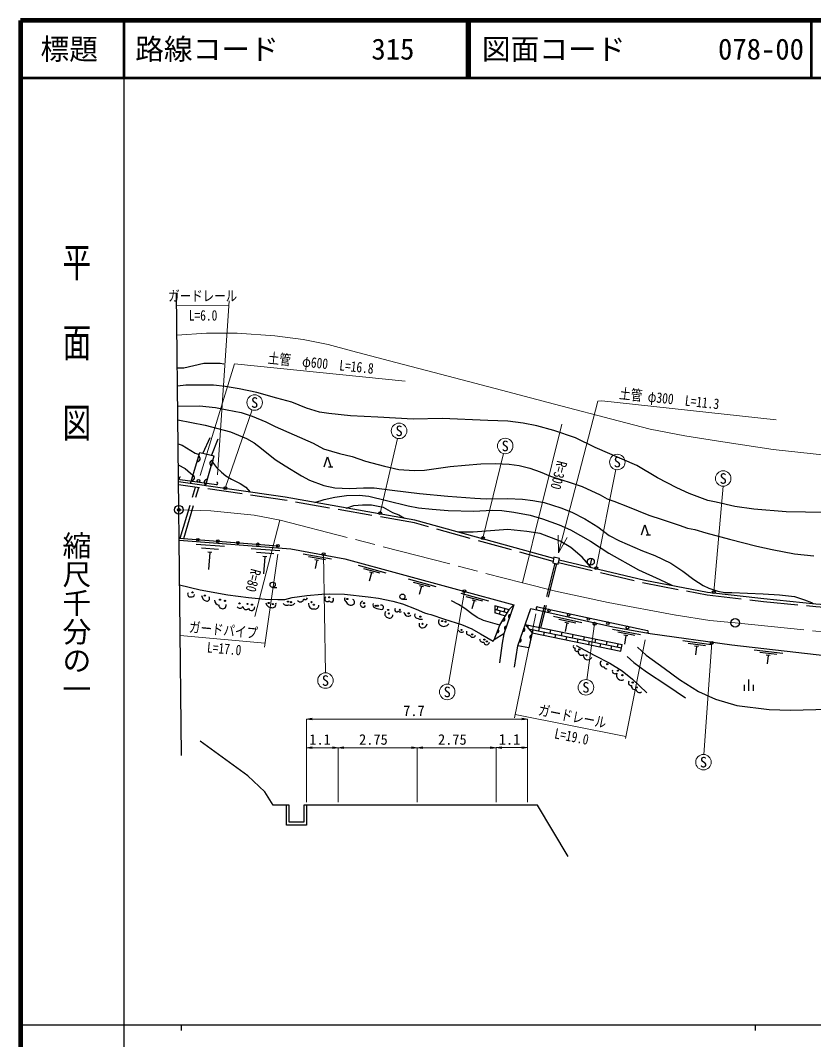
# Model space of a CAD drawing. Units: millimetres at full size, sheet at 1:1000, with parts at other scales. Extents: x 40000 to 680000, y 20000 to 380000.
# Drawn here: x 40000 to 178168, y 202409 to 380000 of the extents above; entities that cross this region are included whole.
import ezdxf
from ezdxf.enums import TextEntityAlignment as Align

# ---------------------------------------------------------------- set-up
doc = ezdxf.new("R2010")
doc.units = ezdxf.units.MM
doc.header["$LTSCALE"] = 1000
doc.header["$PDMODE"] = 32
doc.header["$PDSIZE"] = 500
doc.linetypes.add('CHAIN', pattern=[18.5, 12, -1.5, 3.5, -1.5])
doc.linetypes.add('DASHED', pattern=[7.5, 6, -1.5])
for name, color, linetype, lineweight in [('0_14', 7, 'Continuous', 13), ('M-BGD', 7, 'Continuous', 25), ('M-BMK', 2, 'CHAIN', 13), ('M-BMK-OTRS', 5, 'Continuous', 25), ('M-BMK-SRVR', 3, 'Continuous', 25), ('M-STR-HTXT', 7, 'Continuous', 13), ('M-STR-STRC', 7, 'Continuous', 25), ('M-TTL', 2, 'Continuous', 140), ('M-TTL-BAND', 7, 'Continuous', 25), ('M-TTL-LINE', 7, 'Continuous', 50)]:
    doc.layers.add(name, color=color, linetype=linetype, lineweight=lineweight)
doc.layers.add('M-OTRS', color=6, linetype='Continuous')
doc.layers.add('M-TTL-TXT', color=7, linetype='Continuous')
doc.styles.add('@ＭＳ ゴシック', font='')
doc.styles.add('ＭＳ ゴシック', font='')
doc.styles.get('@ＭＳ ゴシック').set_extended_font_data('@MS Gothic')
doc.styles.get('ＭＳ ゴシック').set_extended_font_data('MS Gothic')

# ---------------------------------------------------------------- blocks, each defined once
blk = doc.blocks.new('open_arrow')
at = {"color": 0, "linetype": 'Continuous', "lineweight": -2}
blk.add_lwpolyline([(7.5, 1.25), (0, 0), (7.5, -1.25)], dxfattribs=at)

msp = doc.modelspace()

# ---------------------------------------------------------------- linework, layer by layer
at = {"layer": '0_14'}
for p, q in [((133704, 287203), (133680, 290308)), ((133704, 287203), (134458, 290106)), ((135236, 289904), (133704, 287203))]:
    msp.add_line(p, q, dxfattribs=at)
at = {"layer": 'M-BGD'}
for p, q in [((72993, 307291), (71796, 304589)), ((74396, 307011), (73273, 304244)), ((69631, 299299), (71245, 304717)), ((71052, 304071), (70770, 303122)), ((71245, 304717), (73781, 304126)), ((72231, 298921), (73781, 304126)), ((73544, 303329), (73261, 302380)), ((93697, 302182), (94450, 302182)), ((70065, 300755), (69782, 299805)), ((67855, 299981), (74134, 299113)), ((72556, 300013), (72274, 299063)), ((67652, 289776), (84853, 288447)), ((148996, 290346), (149748, 290346)), ((75578, 288301), (70593, 288690)), ((74534, 287781), (71543, 288014)), ((85183, 287550), (80198, 287940)), ((73341, 287272), (72643, 287326)), ((72992, 287299), (72758, 284308)), ((84139, 287030), (81148, 287264)), ((82946, 286521), (82248, 286576)), ((82597, 286549), (82363, 283558)), ((94176, 286096), (89258, 286999)), ((93138, 285982), (90187, 286524)), ((91953, 285894), (91264, 286021)), ((91608, 285958), (91337, 284482)), ((139475, 286263), (139253, 285084)), ((103741, 283682), (98917, 284998)), ((102697, 283656), (99803, 284446)), ((101171, 283761), (100776, 282314)), ((101509, 283669), (100834, 283853)), ((112434, 281310), (107610, 282626)), ((83941, 281211), (84691, 281211)), ((111390, 281284), (108496, 282074)), ((109864, 281390), (109469, 279942)), ((110202, 281297), (109526, 281482)), ((106540, 279138), (107290, 279138)), ((121594, 278811), (116770, 280127)), ((120550, 278785), (117656, 279574)), ((119024, 278890), (118629, 277443)), ((119362, 278798), (118686, 278982)), ((125122, 277274), (122626, 278003)), ((122626, 278003), (122643, 276748)), ((124801, 276743), (122634, 277376)), ((123159, 277848), (122991, 277272)), ((123567, 277104), (123399, 276528)), ((124359, 277497), (124191, 276921)), ((130085, 277822), (149233, 273701)), ((124480, 276212), (122643, 276748)), ((124294, 275905), (123970, 275369)), ((125149, 275857), (125353, 276448)), ((137768, 275035), (132886, 276116)), ((136727, 274958), (133797, 275606)), ((123229, 273877), (123003, 273294)), ((124445, 273815), (124649, 274407)), ((127732, 274138), (127529, 273546)), ((127937, 274733), (144827, 271239)), ((128419, 274635), (128337, 274237)), ((128527, 274000), (144705, 270651)), ((129277, 273845), (129155, 273257)), ((130377, 274230), (130256, 273642)), ((132336, 273824), (132214, 273237)), ((135539, 274914), (134855, 275065)), ((135197, 274989), (134873, 273525)), ((148040, 272959), (143120, 273850)), ((127094, 272278), (126890, 271687)), ((128918, 272275), (129044, 272888)), ((129122, 273264), (144583, 270064)), ((131235, 273440), (131113, 272852)), ((133194, 273034), (133072, 272447)), ((134294, 273419), (134173, 272831)), ((135152, 272629), (135030, 272041)), ((136253, 273013), (136131, 272426)), ((137111, 272223), (136989, 271636)), ((138211, 272608), (138090, 272021)), ((139069, 271818), (138947, 271230)), ((140170, 272203), (140048, 271615)), ((142128, 271797), (142007, 271210)), ((147003, 272842), (144051, 273377)), ((145818, 272752), (145129, 272877)), ((145473, 272814), (145206, 271338)), ((160342, 271183), (155390, 271871)), ((141027, 271412), (140906, 270825)), ((142986, 271007), (142864, 270419)), ((144087, 271392), (143965, 270804)), ((144583, 270064), (144827, 271239)), ((159310, 271024), (156339, 271436)), ((158130, 270885), (157437, 270981)), ((157783, 270933), (157577, 269447)), ((172804, 269678), (167836, 270243)), ((171776, 269493), (168796, 269832)), ((170600, 269325), (169904, 269404)), ((170252, 269365), (170083, 267874)), ((166909, 263161), (166909, 265153)), ((166109, 263161), (166109, 264206)), ((167709, 263161), (167709, 264206))]:
    msp.add_line(p, q, dxfattribs=at)
at = {"layer": 'M-BGD', "linetype": 'DASHED'}
for p, q in [((67834, 289762), (70487, 298669)), ((68446, 289715), (71087, 298582)), ((133068, 285418), (130321, 274240)), ((133360, 285347), (130615, 274179))]:
    msp.add_line(p, q, dxfattribs=at)
at = {"layer": 'M-BGD'}
for points in [[(67323, 319489), (68487, 319481), (71976, 320290), (74805, 320290), (75417, 320182)], [(183419, 294222), (173411, 294391), (167761, 294844), (164468, 295303), (161175, 296083), (159761, 296337), (156468, 297585), (154321, 298532), (150978, 300323), (147386, 302447), (140141, 305588), (136683, 307272), (132912, 308514), (129967, 309335), (127596, 309821), (124913, 310164), (121437, 310289), (113440, 310637), (108414, 310540), (102242, 310843), (97505, 311113), (93752, 311508), (92107, 311723), (89812, 312427), (87292, 313458), (84654, 314147), (81165, 315173), (78117, 315800), (75685, 316193), (73636, 316425), (70601, 316461), (68794, 316415), (67359, 316251)], [(67397, 312786), (71190, 312846), (73980, 312547), (76044, 312154), (78461, 311652), (80373, 311031), (82733, 310053), (84353, 309261), (91007, 306324), (92809, 305350), (95561, 304548), (97776, 303990), (100106, 303195), (103421, 302300), (105928, 301739), (108610, 301558), (110403, 301616), (114882, 302269), (117497, 302517), (120217, 302760), (122680, 302799), (125167, 302660), (126862, 302455), (128764, 301990), (130540, 301363), (132339, 300606), (135914, 299438), (137862, 298759), (140972, 297334), (142221, 296644), (143381, 296232), (145755, 295324), (149484, 293806), (151771, 293063), (154763, 292053), (156205, 291531), (157475, 291287), (159400, 290694), (163500, 289606), (168257, 288414), (170927, 287810), (174812, 287040), (178183, 286682)], [(67424, 310411), (72174, 309494), (76596, 308329), (79409, 307135), (80704, 306402), (82011, 305414), (84370, 303516), (86128, 302370), (88952, 300636), (90363, 299909), (92838, 298954), (94746, 298532), (97308, 298456), (99760, 298536), (101618, 298539), (104741, 298144), (109513, 297563), (114428, 297097), (119154, 296743), (121137, 296657), (124866, 296704), (127489, 296588), (129255, 296325), (131238, 296011), (134121, 295059), (136078, 294320), (138308, 293146), (140558, 291749), (142528, 290270), (144382, 289337), (148388, 287594), (150529, 286778), (153320, 285406), (155373, 284037), (157315, 282591), (158943, 281527), (159935, 281043), (161463, 280560), (162721, 280314), (163915, 280300), (169360, 280099), (172230, 279929), (174836, 279591), (176586, 279053), (177803, 278590), (178086, 278412)], [(67470, 306241), (68153, 305986), (70471, 304600), (71133, 304341)], [(92910, 302182), (93492, 303964), (94075, 302182)], [(67511, 302561), (68712, 301902), (69624, 301086), (70065, 300755)], [(73462, 303052), (74146, 302118), (75025, 301280), (75771, 300622), (76787, 300084), (78265, 299310), (79246, 298663), (80007, 297791)], [(132891, 286224), (108731, 292921), (86103, 296905), (67543, 299602)], [(91284, 295993), (92932, 296522), (94787, 296906), (96829, 297211), (98996, 297275), (100680, 297075), (103772, 296342), (107570, 295425), (109333, 295050), (111719, 294842), (114504, 294617), (118977, 294493), (122197, 294678), (123844, 294596), (125948, 294305), (128781, 293785), (130938, 293173), (133875, 292130), (135850, 291248), (139317, 289257), (142496, 287177), (147695, 284263), (151399, 282579), (153492, 281574)], [(96767, 295027), (98077, 295476), (99574, 295594), (101179, 295615), (103212, 295161), (104793, 294279), (105943, 293876), (106908, 293242)], [(139345, 284710), (137865, 286481), (135891, 288131), (134030, 289260), (130558, 290593), (128196, 290948), (124880, 291308), (118865, 290850), (116199, 290851)], [(148209, 290346), (148791, 292128), (149373, 290346)], [(67656, 289421), (87123, 287900), (96487, 286180), (125938, 278144)], [(133869, 286004), (148759, 282484), (159684, 280384), (169516, 279257), (178583, 278363), (187212, 277710), (196359, 277071), (199012, 277021), (207114, 276939), (214194, 277356), (237202, 279130), (252617, 280260)], [(67742, 281678), (71321, 280763), (76118, 279936), (79711, 279435), (82619, 279128), (84871, 279094), (86054, 279100), (87355, 279421), (89905, 279804), (92518, 280006), (93775, 280067), (96465, 280007), (100577, 279586), (102350, 279343), (104895, 278788), (106549, 278341), (108910, 277419), (110373, 276776), (110959, 276624), (111478, 276488), (113852, 275684), (116858, 274737), (118631, 273956), (120135, 273138), (122341, 271844), (122538, 272089)], [(123513, 274614), (120667, 275412), (119584, 275934), (118615, 276612), (117644, 277343), (117067, 277778), (116338, 278224), (115101, 278880)], [(124203, 273113), (122538, 272089), (123513, 274614), (125194, 277394), (125938, 278144)], [(125938, 278144), (124203, 273113), (123907, 271474), (123473, 268064)], [(126062, 267286), (126664, 271028), (128891, 277512)], [(128891, 277512), (143195, 274345), (149712, 273165), (163915, 271192), (180666, 269288), (184780, 268963), (194172, 268657), (203074, 268525), (207856, 268500), (218239, 268740), (230563, 269383), (236079, 269913), (236254, 268094)], [(127937, 274733), (129122, 273263), (128585, 270655), (126664, 271028)], [(136815, 271084), (139924, 269377), (142699, 267985), (144841, 266685), (146604, 265206), (149131, 262854)], [(147476, 270806), (149008, 269371), (152164, 267158), (154837, 265163), (158141, 263089), (161071, 261713), (164766, 260618), (170431, 259908), (174149, 259814), (178528, 259939), (183538, 260156), (186924, 260823), (193557, 262333), (197369, 263112), (200034, 263129), (201903, 262751), (203697, 262115), (205095, 261272), (210297, 258770)], [(145665, 269153), (146859, 268118), (149081, 266465), (152577, 264161), (155849, 261941)], [(135442, 234311), (130057, 243271), (128349, 243271), (122849, 243280), (109098, 243271), (89348, 243271), (89348, 240278), (86843, 240278), (86843, 243271), (84030, 243271), (82565, 245608), (79589, 248388), (71291, 254432)], [(89848, 243271), (89848, 239778), (86343, 239778), (86343, 243271)]]:
    msp.add_lwpolyline(points, dxfattribs=at)
at = {"layer": 'M-BGD', "linetype": 'DASHED'}
for points in [[(132781, 285736), (108621, 292432), (86024, 296411), (67549, 299096)], [(133754, 285517), (148655, 281995), (159608, 279890), (169463, 278760), (178540, 277865), (187175, 277212), (196337, 276571), (199005, 276521), (207127, 276438), (214227, 276857), (237239, 278632), (252653, 279762)]]:
    msp.add_lwpolyline(points, dxfattribs=at)
at = {"layer": 'M-BGD'}
msp.add_lwpolyline([(132726, 285492), (133702, 285273), (133921, 286249), (132946, 286468)], close=True, dxfattribs=at)
for centre, radius in [((71026, 299770), 225), ((70895, 289525), 225), ((74385, 289256), 225), ((77874, 288986), 225), ((81364, 288717), 225), ((84853, 288447), 225), ((139364, 285674), 600), ((83941, 281661), 450), ((69991, 280337), 100), ((72125, 279770), 100), ((74758, 279062), 100), ((75632, 278850), 100), ((86613, 278731), 100), ((93799, 279481), 100), ((96939, 279187), 100), ((106540, 279588), 450), ((78176, 278416), 100), ((79547, 278324), 100), ((80347, 278196), 100), ((83258, 278490), 100), ((83961, 278304), 100), ((87132, 278642), 100), ((90716, 278620), 100), ((91110, 278191), 100), ((99862, 278457), 100), ((101889, 277987), 100), ((102269, 278015), 100), ((104071, 277269), 100), ((106104, 277297), 100), ((132078, 277163), 225), ((104177, 276658), 100), ((107628, 276693), 100), ((109677, 276095), 100), ((113479, 275342), 100), ((114062, 275224), 100), ((135499, 276427), 225), ((138921, 275690), 225), ((110040, 274861), 100), ((116823, 273794), 100), ((142343, 274954), 225), ((145764, 274218), 225), ((118696, 273020), 100), ((120824, 272110), 100), ((121251, 271800), 100), ((137354, 270388), 100), ((138594, 269369), 100), ((142231, 267832), 100), ((144081, 266698), 100), ((144855, 265906), 100), ((146657, 264632), 100), ((147365, 263777), 100)]:
    msp.add_circle(centre, radius, dxfattribs=at)
for centre, radius, start, end in [((70817, 303625), 505, 264.58427, 62.24246), ((73497, 302827), 505, 84.58427, 242.24246), ((67886, 300204), 225, 82.12882, 262.12882), ((69829, 300308), 505, 264.58427, 62.24246), ((72509, 299510), 505, 84.58427, 242.24246), ((74165, 299336), 225, 260.09454, 80.09454), ((69559, 279977), 431, 136.6035, 288.52789), ((69825, 280080), 527, 255.88576, 345.10385), ((72870, 280100), 1382, 193.30502, 246.1184), ((72474, 279287), 480, 250.06372, 31.9025), ((74703, 278991), 880, 179.6306, 261.27236), ((88764, 279267), 593, 218.1292, 356.09303), ((89645, 279414), 345, 212.99794, 359.45105), ((93468, 279181), 456, 127.89926, 312.09094), ((94221, 279281), 627, 224.41871, 272.43781), ((94134, 279074), 434, 285.13796, 36.83623), ((96939, 279187), 482, 152.10205, 242.20097), ((97686, 278648), 517, 312.58346, 64.40948), ((75204, 278121), 635, 178.59803, 8.69965), ((78236, 278212), 626, 221.55591, 325.53459), ((79314, 277905), 565, 184.87601, 313.91003), ((80235, 277751), 586, 205.48161, 3.67042), ((83642, 278571), 871, 183.08663, 276.78594), ((83951, 278245), 577, 249.06394, 22.76111), ((86348, 278722), 637, 204.00298, 301.71333), ((87094, 278968), 889, 242.44747, 322.9207), ((91055, 278320), 874, 169.96567, 280.08754), ((91361, 278052), 613, 255.56366, 3.56068), ((97560, 279012), 883, 196.54733, 302.55563), ((99788, 278257), 582, 110.19801, 223.51003), ((99670, 278260), 506, 233.02314, 335.691), ((101901, 278160), 521, 151.97381, 260.43219), ((103295, 281028), 3692, 246.34967, 265.16621), ((102845, 277727), 403, 290.24106, 106.37604), ((105560, 277265), 352, 137.44776, 320.7185), ((106140, 277447), 508, 232.80854, 302.3079), ((130037, 277602), 225, 77.05452, 257.85592), ((104117, 276581), 639, 141.23256, 252.85142), ((104300, 276384), 556, 228.06449, 6.89029), ((107588, 276995), 788, 187.34381, 304.6929), ((109168, 276325), 497, 144.81415, 255.07807), ((110095, 278500), 2858, 248.3167, 269.1813), ((113506, 275199), 678, 143.55707, 239.08345), ((124085, 275665), 318, 248.7245, 48.94223), ((125303, 276135), 318, 80.85867, 241.0764), ((110056, 274763), 619, 161.40402, 266.68347), ((110059, 274935), 792, 267.193, 354.42126), ((113767, 275384), 979, 231.54305, 328.48106), ((116873, 274065), 667, 203.49515, 305.34676), ((118155, 273366), 481, 156.96878, 280.8912), ((123065, 273605), 318, 258.76444, 58.98217), ((124598, 274093), 318, 80.85867, 241.0764), ((127579, 273860), 318, 260.93766, 61.1554), ((149186, 273481), 225, 257.85592, 77.85592), ((118768, 273079), 554, 199.49951, 338.58179), ((120547, 272213), 556, 176.94816, 286.49907), ((126940, 272000), 318, 260.93766, 61.1554), ((129035, 272570), 318, 88.26419, 248.48192), ((121213, 271726), 510, 185.16044, 354.18532), ((136587, 270920), 293, 145.31081, 282.11885), ((136929, 270412), 358, 141.7457, 307.66696), ((137716, 269979), 587, 165.15568, 305.54914), ((138839, 269373), 792, 170.74737, 328.72983), ((141563, 267936), 572, 129.42987, 279.49815), ((142069, 267442), 418, 189.67019, 288.69901), ((143594, 266651), 495, 166.8444, 304.9759), ((144725, 265934), 903, 159.78147, 297.15547), ((146390, 264567), 478, 144.82174, 279.47569), ((146977, 263955), 528, 164.51573, 296.43304), ((147859, 263520), 648, 183.30298, 303.39505)]:
    msp.add_arc(centre, radius, start, end, dxfattribs=at)
at = {"layer": 'M-BMK'}
msp.add_lwpolyline([(67597, 294741), (73198, 294570), (80724, 293801), (85275, 292928), (127458, 282004), (133219, 280548), (142383, 278554), (154206, 276357), (160086, 275437), (164520, 275013), (180231, 273398), (192303, 272851), (207779, 272751), (227237, 273961), (252941, 275842)], dxfattribs=at)
at = {"layer": 'M-BMK-OTRS'}
msp.add_line((68072, 251892), (67180, 332397), dxfattribs=at)
at = {"layer": 'M-BMK-SRVR'}
for centre in [(67597, 294741), (164520, 275013)]:
    msp.add_circle(centre, 750, dxfattribs=at)
at = {"layer": 'M-OTRS'}
msp.add_point((67597, 294741), dxfattribs=at)
at = {"layer": 'M-STR-HTXT'}
for p, q in [((67203, 330337), (76321, 330352)), ((74320, 300795), (76374, 331134)), ((75692, 298497), (80365, 312137)), ((134298, 309647), (127458, 282004)), ((102663, 294134), (105659, 307162)), ((120574, 289793), (124130, 304534)), ((140305, 284555), (143711, 301720)), ((160770, 280377), (162422, 298827)), ((80851, 276138), (85204, 292946)), ((82514, 270802), (84816, 286975)), ((92816, 286974), (93137, 266318)), ((117342, 280558), (114577, 264321)), ((129810, 276608), (126075, 258458)), ((140014, 274881), (138689, 265120)), ((82607, 271462), (67840, 272810)), ((145416, 254894), (148815, 272061)), ((160415, 271543), (159075, 252095)), ((89848, 258271), (128349, 258271)), ((89848, 243771), (89848, 258271)), ((126193, 259031), (145479, 255213)), ((128349, 243771), (128349, 258271)), ((95348, 253271), (89848, 253271)), ((109098, 253271), (95348, 253271)), ((95348, 243771), (95348, 253271)), ((122849, 253271), (109098, 253271)), ((109098, 243771), (109098, 253271)), ((122849, 243780), (122849, 253281)), ((128349, 253280), (122849, 253280))]:
    msp.add_line(p, q, dxfattribs=at)
for points in [[(67260, 325177), (72394, 325508), (77760, 325488), (84340, 325060), (89234, 324424), (93602, 323534), (97690, 322425), (106483, 320126), (110767, 318981), (113195, 318378), (122688, 315844), (133054, 313109), (144121, 310203), (149692, 308770), (155753, 307635), (162356, 306565), (171138, 305243), (182372, 304036), (191721, 303428), (203800, 302977), (213593, 303083), (229625, 303807), (250774, 305397)], [(71289, 300692), (77279, 320132), (107051, 317113)], [(133704, 287203), (140577, 313669), (141285, 313694), (171619, 310412)]]:
    msp.add_lwpolyline(points, dxfattribs=at)
for centre in [(80802, 313414), (105962, 308478), (124447, 305847), (143974, 303044), (162422, 300177), (93137, 264968), (138508, 263782), (114351, 262991), (158982, 250748)]:
    msp.add_circle(centre, 1350, dxfattribs=at)
at = {"layer": 'M-STR-STRC'}
for centre in [(75692, 298497), (102663, 294134), (120574, 289793), (92816, 286974), (140305, 284555), (117342, 280558), (160770, 280377), (140014, 274881), (160415, 271543)]:
    msp.add_circle(centre, 250, dxfattribs=at)
at = {"layer": 'M-TTL'}
for p, q in [((40000, 380000), (40000, 20000)), ((680000, 380000), (40000, 380000))]:
    msp.add_line(p, q, dxfattribs=at)
at = {"layer": 'M-TTL-BAND'}
for p, q in [((58000, 370000), (58000, 20000)), ((40000, 205000), (579000, 205000)), ((68000, 205000), (68000, 204000)), ((168000, 205000), (168000, 204000))]:
    msp.add_line(p, q, dxfattribs=at)
at = {"layer": 'M-TTL-LINE'}
for p, q in [((58000, 380000), (58000, 370000)), ((117750, 380000), (117750, 370000)), ((118250, 380000), (118250, 370000)), ((177750, 380000), (177750, 370000)), ((40000, 370000), (680000, 370000))]:
    msp.add_line(p, q, dxfattribs=at)

# ---------------------------------------------------------------- block references
at = {"layer": 'M-STR-HTXT', "xscale": 133, "yscale": 133}
for p in [(89848, 258271), (89848, 253271), (95348, 253271), (109098, 253271), (122849, 253280)]:
    msp.add_blockref('open_arrow', p, dxfattribs=at)
at = {"layer": 'M-STR-HTXT', "xscale": 133, "yscale": 133, "rotation": 180}
for p in [(128349, 258271), (95348, 253271), (109098, 253271), (122849, 253271), (128349, 253280)]:
    msp.add_blockref('open_arrow', p, dxfattribs=at)

# ---------------------------------------------------------------- texts
at = {"layer": 'M-STR-HTXT', "style": 'ＭＳ ゴシック', "width": 0.8}
for s, rotation, p in [('ガードレール', 0.094, (71762, 330532)), ('L=6.0', 0.094, (71815, 327142)), ('土管\u3000φ600  L=16.8', 354.208, (92184, 318809)), ('土管 φ300  L=11.3', 353.824, (152870, 312629)), ('R=300', 256.102, (132377, 301104)), ('R=80', 255.481, (79166, 282768)), ('ガードパイプ', 354.784, (75241, 272323)), ('L=17.0', 354.784, (75375, 269069)), ('ガードレール', 348.801, (135873, 257306)), ('L=19.0', 348.801, (135748, 253793))]:
    msp.add_text(s, height=1833, rotation=rotation, dxfattribs=at).set_placement(p, align=Align.BOTTOM_CENTER)
at = {"layer": 'M-STR-HTXT', "style": 'ＭＳ ゴシック'}
for s, p in [('S', (80802, 313414)), ('S', (105962, 308478)), ('S', (124447, 305847)), ('S', (143974, 303044)), ('S', (162422, 300177)), ('S', (93137, 264968)), ('S', (138508, 263782)), ('S', (114351, 262991)), ('7.7', (108543, 259708)), ('1.1', (92194, 254708)), ('2.75', (101493, 254708)), ('2.75', (115243, 254708)), ('1.1', (125195, 254717)), ('S', (158982, 250748))]:
    msp.add_text(s, height=1833, dxfattribs=at).set_placement(p, align=Align.MIDDLE_CENTER)
at = {"layer": 'M-TTL-BAND', "style": '@ＭＳ ゴシック', "width": 1.4}
msp.add_text('平  面  図', height=3666, rotation=270, dxfattribs=at).set_placement((49777, 306475), align=Align.MIDDLE_RIGHT)
at = {"layer": 'M-TTL-BAND', "style": '@ＭＳ ゴシック'}
msp.add_text('縮尺千分の一', height=3666, rotation=270, dxfattribs=at).set_placement((49777, 261030), align=Align.MIDDLE_RIGHT)
at = {"layer": 'M-TTL-TXT', "style": 'ＭＳ ゴシック'}
msp.add_text('標題', height=3666, dxfattribs=at).set_placement((48500, 375000), align=Align.MIDDLE_CENTER)
for s, p in [('路線コード', (60000, 375000)), ('315', (101142, 375000)), ('図面コード', (120380, 375000)), ('078-00', (161521, 375000))]:
    msp.add_text(s, height=3666, dxfattribs=at).set_placement(p, align=Align.MIDDLE_LEFT)

doc.saveas('drawing.dxf')
